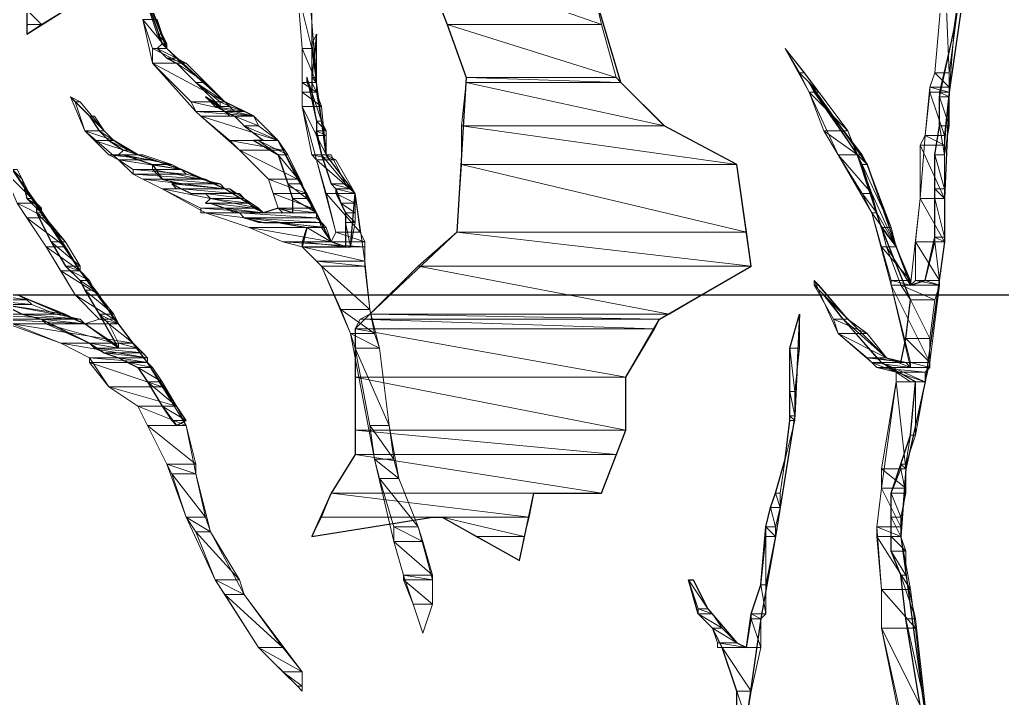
# Model space of a CAD drawing. Header units: inches. Extents: x 2 to 859, y 1 to 607.
# Drawn here: x 578.47 to 591.7, y 480.78 to 489.92 of the extents above; entities that cross this region are included whole.
import ezdxf

# ---------------------------------------------------------------- set-up
doc = ezdxf.new("R2010")
doc.units = ezdxf.units.IN
doc.header["$MEASUREMENT"] = 0
doc.layers.add('PDF_Geometry', color=7, linetype='Continuous', true_color=0x00b8b8)

msp = doc.modelspace()

# ---------------------------------------------------------------- linework, layer by layer
at = {"layer": 'PDF_Geometry', "color": 92, "lineweight": 25, "true_color": 0x00b800}
for points in [[(583.899, 490.702), (584.224, 489.857), (584.484, 489.142), (584.354, 487.06), (583.183, 485.955), (582.988, 485.76), (582.988, 484.069), (582.663, 483.548), (582.403, 482.963), (584.029, 483.223), (584.159, 483.223), (585.199, 482.638), (585.394, 483.548), (586.305, 483.548), (586.63, 484.394), (586.63, 485.109), (587.085, 485.89), (588.321, 486.605), (588.126, 487.971), (587.15, 488.491), (586.565, 489.076), (585.85, 491.483)], [(578.566, 490.247), (578.566, 489.727), (579.086, 490.052)]]:
    msp.add_lwpolyline(points, dxfattribs=at)
at = {"layer": 'PDF_Geometry', "color": 9, "lineweight": 20, "true_color": 0xbababa}
for points in [[(590.662, 480.557), (590.337, 482.963), (590.402, 483.874), (590.662, 485.044), (590.923, 486.93), (590.923, 487.516), (590.923, 488.231), (590.988, 488.946), (591.313, 491.223)], [(583.118, 486.67), (582.988, 487.581), (582.598, 488.101), (582.468, 489.076), (582.338, 490.767)], [(582.208, 490.312), (582.273, 489.532), (582.273, 488.946), (582.273, 488.751), (582.468, 488.036), (582.728, 487.06), (582.663, 486.93), (582.338, 487.581), (581.948, 488.296), (581.622, 488.621), (581.232, 488.816), (580.452, 489.532), (579.997, 490.702)], [(590.923, 490.702), (590.792, 489.207), (590.727, 489.011), (590.662, 488.361), (590.597, 487.516), (590.467, 486.345), (590.272, 486.865), (589.947, 487.581), (589.622, 488.426), (589.037, 489.207), (588.776, 489.532), (589.102, 488.946), (589.492, 488.101), (589.947, 487.32), (590.207, 486.345), (590.467, 485.239), (590.142, 485.369), (589.622, 485.89), (589.167, 486.41), (589.492, 485.695), (589.947, 485.304), (590.272, 485.174), (590.272, 485.044), (590.077, 483.613), (590.012, 483.093), (590.077, 482.248), (590.077, 481.727), (590.402, 480.102)], [(580.127, 489.922), (580.257, 489.337), (580.842, 488.686), (580.907, 488.621), (581.427, 488.166), (581.818, 487.776), (581.948, 487.386), (581.752, 487.32), (581.232, 487.646), (580.647, 487.906), (580.062, 488.101), (579.736, 488.296), (579.151, 488.881), (579.346, 488.426), (579.801, 488.036), (579.997, 487.841), (580.127, 487.776), (580.387, 487.646), (580.972, 487.32), (581.557, 487.125), (582.013, 486.93), (582.273, 486.865), (582.533, 486.605), (582.923, 485.695), (583.248, 484.004), (583.508, 482.898), (583.638, 482.443), (583.899, 481.662), (584.029, 482.053), (584.029, 482.378), (583.834, 483.093), (583.573, 483.744), (583.443, 484.459), (583.313, 485.5), (583.183, 486.02), (583.118, 486.67)], [(582.273, 481.142), (581.492, 482.183), (581.037, 483.028), (580.842, 483.809), (580.712, 484.459), (580.192, 485.304), (579.801, 485.825), (579.281, 486.54), (578.826, 487.255), (578.371, 487.906)], [(578.436, 487.451), (578.826, 486.865), (579.216, 486.215), (579.541, 485.89), (579.346, 485.825), (578.436, 486.215)], [(578.306, 485.825), (579.021, 485.565), (579.411, 485.369), (579.671, 484.979), (580.062, 484.719), (580.452, 483.939), (580.712, 483.223), (581.102, 482.378), (581.687, 481.467), (582.208, 480.947), (582.273, 480.882), (582.273, 481.142)]]:
    msp.add_lwpolyline(points, dxfattribs=at)
at = {"layer": 'PDF_Geometry', "lineweight": 25}
for points in [[(591.313, 491.223), (590.988, 488.946), (590.923, 487.516), (590.923, 486.93), (590.662, 485.044), (590.402, 483.874), (590.337, 482.963), (590.662, 480.557)], [(582.988, 487.581), (582.598, 488.101), (582.468, 489.076), (582.468, 489.727), (582.403, 489.142), (582.403, 488.946), (582.338, 489.142), (582.468, 488.556), (582.468, 488.361), (582.468, 488.426), (582.533, 488.101), (582.663, 487.711), (582.728, 487.646), (582.793, 487.451), (582.858, 487.321), (582.858, 487.19), (582.858, 486.865), (582.663, 486.93), (581.948, 488.296), (581.622, 488.621), (581.232, 488.816), (580.452, 489.532), (579.997, 490.702), (580.387, 489.597), (580.322, 489.532), (580.452, 489.402), (580.582, 489.337), (580.842, 489.076), (581.167, 488.751), (580.972, 488.881), (581.232, 488.686), (581.362, 488.621), (581.492, 488.491), (581.752, 488.296), (581.622, 488.296), (581.948, 488.101), (582.078, 487.711), (582.143, 487.516), (582.143, 487.321), (581.948, 487.386), (581.752, 487.321), (581.232, 487.646), (580.647, 487.906), (580.062, 488.101), (579.736, 488.296), (579.411, 488.621), (579.541, 488.426), (579.671, 488.296), (579.866, 488.166), (579.801, 488.101), (579.866, 488.101), (580.257, 487.971), (580.387, 487.776), (580.647, 487.711), (580.517, 487.711), (580.647, 487.646), (580.777, 487.581), (580.972, 487.581), (581.037, 487.516), (580.972, 487.451), (581.037, 487.451), (581.232, 487.386), (581.427, 487.321), (581.492, 487.255), (581.752, 487.19), (581.818, 487.19), (581.948, 487.19), (582.338, 487.125), (582.273, 486.865), (582.923, 486.865), (582.988, 487.581)], [(590.597, 480.687), (590.402, 481.857), (590.337, 482.443), (590.207, 482.768), (590.207, 483.223), (590.207, 483.548), (590.337, 483.939), (590.467, 484.329), (590.532, 485.044), (590.077, 485.304), (589.557, 485.89), (589.297, 486.215), (590.142, 485.369), (590.337, 485.304), (590.402, 485.63), (590.467, 486.15), (590.077, 487.125), (589.752, 488.101), (589.102, 489.076), (589.882, 487.971), (590.272, 486.865), (590.467, 486.345), (590.662, 486.41), (590.792, 486.995), (590.792, 487.646), (590.792, 488.101), (590.858, 488.491), (590.858, 488.881), (591.053, 489.792), (591.183, 490.702)], [(580.712, 484.524), (580.192, 485.304), (579.801, 485.825), (579.281, 486.54), (578.371, 487.906)], [(578.371, 487.906), (578.501, 487.776), (578.566, 487.516), (578.696, 487.386), (578.696, 487.32), (578.891, 486.93), (579.086, 486.605), (579.281, 486.41), (579.346, 486.28), (579.541, 485.955), (579.801, 485.499), (579.346, 485.825), (578.436, 486.215)], [(578.241, 486.085), (578.501, 485.955), (578.761, 485.89), (579.411, 485.565), (579.606, 485.434), (579.801, 485.369), (580.062, 485.239), (580.192, 485.044), (580.387, 484.719), (580.582, 484.459), (580.712, 484.524)], [(588.126, 480.492), (588.126, 480.882), (587.931, 481.467), (587.801, 481.727), (587.606, 481.923), (587.476, 482.378), (587.541, 482.378), (587.736, 481.988), (588.126, 481.532), (588.256, 481.467), (588.321, 481.923), (588.451, 482.313), (588.516, 483.093), (588.581, 483.353), (588.646, 483.548), (588.776, 484.004), (588.841, 484.524), (588.841, 484.914), (588.841, 485.5), (588.971, 485.955)], [(588.971, 485.955), (588.906, 484.589), (588.646, 482.963), (588.451, 481.858), (588.191, 480.037)]]:
    msp.add_lwpolyline(points, dxfattribs=at)
at = {"layer": 'PDF_Geometry', "lineweight": 0}
for points in [[(579.997, 490.702), (580.322, 489.727), (580.387, 489.727), (579.997, 490.702)], [(591.183, 490.702), (591.053, 489.792), (591.053, 489.792), (591.183, 490.702)], [(591.053, 489.792), (591.053, 489.792), (591.183, 490.702), (591.053, 489.792)], [(580.387, 489.597), (580.452, 489.597), (580.322, 489.727), (580.387, 489.597)], [(580.452, 489.597), (580.322, 489.727), (580.387, 489.727), (580.452, 489.597)], [(582.468, 489.727), (582.403, 489.597), (582.468, 489.597), (582.468, 489.727)], [(590.858, 488.946), (590.988, 488.946), (591.053, 489.792), (590.858, 488.946)], [(590.988, 488.946), (591.053, 489.792), (590.988, 488.946)], [(580.322, 489.532), (580.452, 489.532), (580.387, 489.597), (580.322, 489.532)], [(580.452, 489.532), (580.387, 489.597), (580.452, 489.597), (580.452, 489.532)], [(582.403, 489.142), (582.468, 489.142), (582.403, 489.597), (582.403, 489.142)], [(582.468, 489.142), (582.403, 489.597), (582.468, 489.597), (582.468, 489.142)], [(580.452, 489.532), (580.452, 489.532), (580.322, 489.532), (580.452, 489.532)], [(580.452, 489.532), (580.322, 489.532), (580.452, 489.532)], [(580.452, 489.402), (580.582, 489.402), (580.322, 489.532), (580.452, 489.402)], [(580.582, 489.402), (580.322, 489.532), (580.452, 489.532), (580.582, 489.402)], [(580.582, 489.337), (580.712, 489.337), (580.452, 489.402), (580.582, 489.337)], [(580.712, 489.337), (580.452, 489.402), (580.582, 489.402), (580.712, 489.337)], [(580.842, 489.076), (580.972, 489.076), (580.582, 489.337), (580.842, 489.076)], [(580.972, 489.076), (580.582, 489.337), (580.712, 489.337), (580.972, 489.076)], [(581.167, 488.816), (581.232, 488.816), (580.842, 489.076), (581.167, 488.816)], [(581.232, 488.816), (580.842, 489.076), (580.972, 489.076), (581.232, 488.816)], [(582.338, 489.142), (582.338, 489.076), (582.338, 489.076), (582.338, 489.142)], [(582.338, 489.076), (582.403, 489.076), (582.403, 489.076), (582.338, 489.076)], [(582.403, 489.076), (582.403, 489.076), (582.338, 489.076), (582.403, 489.076)], [(582.403, 488.946), (582.403, 488.946), (582.338, 489.076), (582.403, 488.946)], [(582.403, 488.946), (582.338, 489.076), (582.403, 489.076), (582.403, 488.946)], [(582.403, 489.076), (582.468, 489.076), (582.403, 489.142), (582.403, 489.076)], [(582.468, 489.076), (582.403, 489.142), (582.468, 489.142), (582.468, 489.076)], [(582.468, 489.076), (582.468, 489.076), (582.403, 489.076), (582.468, 489.076)], [(582.468, 489.076), (582.403, 489.076), (582.468, 489.076)], [(582.403, 488.946), (582.468, 488.946), (582.403, 489.076), (582.403, 488.946)], [(582.468, 488.946), (582.403, 489.076), (582.468, 489.076), (582.468, 488.946)], [(589.102, 489.076), (589.167, 488.946), (589.167, 488.946), (589.102, 489.076)], [(582.468, 488.556), (582.533, 488.556), (582.403, 488.946), (582.468, 488.556)], [(582.533, 488.556), (582.403, 488.946), (582.468, 488.946), (582.533, 488.556)], [(589.752, 488.101), (589.817, 488.101), (589.167, 488.946), (589.752, 488.101)], [(589.817, 488.101), (589.167, 488.946), (589.817, 488.101)], [(590.858, 488.881), (590.988, 488.881), (590.858, 488.946), (590.858, 488.881)], [(590.988, 488.881), (590.858, 488.946), (590.988, 488.946), (590.988, 488.881)], [(580.972, 488.881), (581.037, 488.816), (581.102, 488.816), (580.972, 488.881)], [(581.102, 488.751), (581.167, 488.751), (581.037, 488.816), (581.102, 488.751)], [(581.167, 488.751), (581.037, 488.816), (581.102, 488.816), (581.167, 488.751)], [(581.167, 488.751), (581.297, 488.751), (581.167, 488.816), (581.167, 488.751)], [(581.297, 488.751), (581.167, 488.816), (581.232, 488.816), (581.297, 488.751)], [(590.858, 488.491), (590.988, 488.491), (590.858, 488.881), (590.858, 488.491)], [(590.988, 488.491), (590.858, 488.881), (590.988, 488.881), (590.988, 488.491)], [(581.232, 488.686), (581.492, 488.686), (581.102, 488.751), (581.232, 488.686)], [(581.492, 488.686), (581.102, 488.751), (581.297, 488.751), (581.492, 488.686)], [(581.297, 488.621), (581.622, 488.621), (581.232, 488.686), (581.297, 488.621)], [(581.622, 488.621), (581.232, 488.686), (581.492, 488.686), (581.622, 488.621)], [(579.411, 488.621), (579.476, 488.621), (579.476, 488.621), (579.411, 488.621)], [(579.541, 488.426), (579.606, 488.426), (579.411, 488.621), (579.541, 488.426)], [(579.606, 488.426), (579.411, 488.621), (579.476, 488.621), (579.606, 488.426)], [(581.362, 488.621), (581.622, 488.621), (581.297, 488.621), (581.362, 488.621)], [(581.622, 488.621), (581.297, 488.621), (581.622, 488.621)], [(581.492, 488.491), (581.687, 488.491), (581.362, 488.621), (581.492, 488.491)], [(581.687, 488.491), (581.362, 488.621), (581.622, 488.621), (581.687, 488.491)], [(582.468, 488.426), (582.598, 488.426), (582.468, 488.556), (582.468, 488.426)], [(582.598, 488.426), (582.468, 488.556), (582.533, 488.556), (582.598, 488.426)], [(579.671, 488.296), (579.736, 488.296), (579.541, 488.426), (579.671, 488.296)], [(579.736, 488.296), (579.541, 488.426), (579.606, 488.426), (579.736, 488.296)], [(581.753, 488.296), (581.948, 488.296), (581.492, 488.491), (581.753, 488.296)], [(581.948, 488.296), (581.492, 488.491), (581.687, 488.491), (581.948, 488.296)], [(582.468, 488.426), (582.468, 488.426), (582.468, 488.426)], [(582.468, 488.361), (582.598, 488.361), (582.468, 488.426), (582.468, 488.361)], [(582.598, 488.361), (582.468, 488.426), (582.598, 488.426), (582.598, 488.361)], [(582.468, 488.426), (582.468, 488.361), (582.468, 488.361), (582.468, 488.426)], [(582.468, 488.361), (582.468, 488.361), (582.468, 488.426), (582.468, 488.361)], [(590.792, 488.101), (590.923, 488.101), (590.858, 488.491), (590.792, 488.101)], [(590.923, 488.101), (590.858, 488.491), (590.988, 488.491), (590.923, 488.101)], [(579.736, 488.296), (579.736, 488.296), (579.671, 488.296), (579.736, 488.296)], [(579.736, 488.296), (579.671, 488.296), (579.736, 488.296)], [(579.866, 488.166), (579.931, 488.166), (579.671, 488.296), (579.866, 488.166)], [(579.931, 488.166), (579.671, 488.296), (579.736, 488.296), (579.931, 488.166)], [(581.622, 488.296), (581.687, 488.296), (581.687, 488.296), (581.622, 488.296)], [(581.753, 488.296), (581.753, 488.296), (581.622, 488.296), (581.753, 488.296)], [(581.753, 488.296), (581.622, 488.296), (581.687, 488.296), (581.753, 488.296)], [(581.687, 488.296), (581.753, 488.296), (581.622, 488.296), (581.687, 488.296)], [(581.753, 488.296), (581.622, 488.296), (581.753, 488.296)], [(581.948, 488.101), (582.078, 488.101), (581.687, 488.296), (581.948, 488.101)], [(582.078, 488.101), (581.687, 488.296), (581.948, 488.296), (582.078, 488.101)], [(581.753, 488.296), (581.948, 488.296), (581.948, 488.296), (581.753, 488.296)], [(581.948, 488.296), (581.948, 488.296), (581.753, 488.296), (581.948, 488.296)], [(582.533, 488.101), (582.598, 488.101), (582.468, 488.361), (582.533, 488.101)], [(582.598, 488.101), (582.468, 488.361), (582.598, 488.361), (582.598, 488.101)], [(579.801, 488.101), (580.062, 488.101), (579.866, 488.166), (579.801, 488.101)], [(580.062, 488.101), (580.062, 488.101), (579.801, 488.101), (580.062, 488.101)], [(580.062, 488.101), (579.801, 488.101), (580.062, 488.101)], [(579.866, 488.101), (580.127, 488.101), (579.801, 488.101), (579.866, 488.101)], [(580.127, 488.101), (579.801, 488.101), (580.062, 488.101), (580.127, 488.101)], [(580.062, 488.101), (579.866, 488.166), (579.931, 488.166), (580.062, 488.101)], [(580.257, 487.971), (580.517, 487.971), (579.866, 488.101), (580.257, 487.971)], [(580.517, 487.971), (579.866, 488.101), (580.127, 488.101), (580.517, 487.971)], [(582.078, 487.711), (582.273, 487.711), (581.948, 488.101), (582.078, 487.711)], [(582.273, 487.711), (581.948, 488.101), (582.078, 488.101), (582.273, 487.711)], [(582.663, 488.101), (582.663, 488.101), (582.533, 488.101), (582.663, 488.101)], [(582.663, 488.101), (582.533, 488.101), (582.598, 488.101), (582.663, 488.101)], [(582.663, 487.711), (582.858, 487.711), (582.533, 488.101), (582.663, 487.711)], [(582.858, 487.711), (582.533, 488.101), (582.663, 488.101), (582.858, 487.711)], [(589.817, 487.971), (589.882, 487.971), (589.752, 488.101), (589.817, 487.971)], [(589.882, 487.971), (589.752, 488.101), (589.817, 488.101), (589.882, 487.971)], [(590.792, 487.646), (590.923, 487.646), (590.792, 488.101), (590.792, 487.646)], [(590.923, 487.646), (590.792, 488.101), (590.923, 488.101), (590.923, 487.646)], [(580.257, 487.906), (580.647, 487.906), (580.257, 487.971), (580.257, 487.906)], [(580.647, 487.906), (580.257, 487.971), (580.517, 487.971), (580.647, 487.906)], [(590.077, 487.125), (590.207, 487.125), (589.817, 487.971), (590.077, 487.125)], [(590.207, 487.125), (589.817, 487.971), (589.882, 487.971), (590.207, 487.125)], [(578.501, 487.776), (578.501, 487.776), (578.371, 487.906), (578.501, 487.776)], [(578.501, 487.776), (578.371, 487.906), (578.436, 487.906), (578.501, 487.776)], [(580.387, 487.776), (580.907, 487.776), (580.257, 487.906), (580.387, 487.776)], [(580.907, 487.776), (580.257, 487.906), (580.647, 487.906), (580.907, 487.776)], [(578.566, 487.516), (578.631, 487.516), (578.501, 487.776), (578.566, 487.516)], [(578.631, 487.516), (578.501, 487.776), (578.631, 487.516)], [(580.647, 487.711), (581.167, 487.711), (580.387, 487.776), (580.647, 487.711)], [(581.167, 487.711), (580.387, 487.776), (580.907, 487.776), (581.167, 487.711)], [(580.582, 487.646), (581.232, 487.646), (580.517, 487.711), (580.582, 487.646)], [(581.232, 487.646), (580.517, 487.711), (581.167, 487.711), (581.232, 487.646)], [(582.143, 487.516), (582.338, 487.516), (582.078, 487.711), (582.143, 487.516)], [(582.338, 487.516), (582.078, 487.711), (582.273, 487.711), (582.338, 487.516)], [(582.728, 487.646), (582.923, 487.646), (582.663, 487.711), (582.728, 487.646)], [(582.923, 487.646), (582.663, 487.711), (582.858, 487.711), (582.923, 487.646)], [(580.647, 487.646), (581.297, 487.646), (580.582, 487.646), (580.647, 487.646)], [(581.297, 487.646), (580.582, 487.646), (581.232, 487.646), (581.297, 487.646)], [(580.777, 487.581), (581.362, 487.581), (580.647, 487.646), (580.777, 487.581)], [(581.362, 487.581), (580.647, 487.646), (581.297, 487.646), (581.362, 487.581)], [(580.972, 487.581), (581.427, 487.581), (580.777, 487.581), (580.972, 487.581)], [(581.427, 487.581), (580.777, 487.581), (581.362, 487.581), (581.427, 487.581)], [(581.037, 487.516), (581.492, 487.516), (580.972, 487.581), (581.037, 487.516)], [(581.492, 487.516), (580.972, 487.581), (581.427, 487.581), (581.492, 487.516)], [(582.728, 487.581), (582.988, 487.581), (582.728, 487.646), (582.728, 487.581)], [(582.988, 487.581), (582.728, 487.646), (582.923, 487.646), (582.988, 487.581)], [(582.793, 487.451), (582.988, 487.451), (582.728, 487.581), (582.793, 487.451)], [(582.988, 487.451), (582.728, 487.581), (582.988, 487.581), (582.988, 487.451)], [(590.792, 487.516), (590.923, 487.516), (590.792, 487.646), (590.792, 487.516)], [(590.923, 487.516), (590.792, 487.646), (590.923, 487.646), (590.923, 487.516)], [(578.696, 487.386), (578.761, 487.386), (578.566, 487.516), (578.696, 487.386)], [(578.761, 487.386), (578.566, 487.516), (578.631, 487.516), (578.761, 487.386)], [(580.972, 487.451), (581.557, 487.451), (581.037, 487.516), (580.972, 487.451)], [(581.557, 487.451), (581.037, 487.516), (581.492, 487.516), (581.557, 487.451)], [(581.232, 487.386), (581.622, 487.386), (581.037, 487.451), (581.232, 487.386)], [(581.622, 487.386), (581.037, 487.451), (581.557, 487.451), (581.622, 487.386)], [(582.143, 487.32), (582.468, 487.32), (582.143, 487.516), (582.143, 487.32)], [(582.468, 487.32), (582.143, 487.516), (582.338, 487.516), (582.468, 487.32)], [(582.858, 487.32), (582.988, 487.32), (582.793, 487.451), (582.858, 487.32)], [(582.988, 487.32), (582.793, 487.451), (582.988, 487.451), (582.988, 487.32)], [(590.792, 486.995), (590.923, 486.995), (590.792, 487.516), (590.792, 486.995)], [(590.923, 486.995), (590.792, 487.516), (590.923, 487.516), (590.923, 486.995)], [(578.696, 487.32), (578.761, 487.32), (578.696, 487.385), (578.696, 487.32)], [(578.761, 487.32), (578.696, 487.385), (578.761, 487.385), (578.761, 487.32)], [(578.891, 486.93), (579.086, 486.93), (578.696, 487.32), (578.891, 486.93)], [(579.086, 486.93), (578.696, 487.32), (578.761, 487.32), (579.086, 486.93)], [(581.362, 487.32), (581.752, 487.32), (581.232, 487.385), (581.362, 487.32)], [(581.752, 487.32), (581.232, 487.385), (581.622, 487.385), (581.752, 487.32)], [(581.427, 487.32), (582.078, 487.32), (581.362, 487.32), (581.427, 487.32)], [(582.078, 487.32), (581.362, 487.32), (582.013, 487.32), (582.078, 487.32)], [(582.143, 487.32), (582.143, 487.32), (581.427, 487.32), (582.143, 487.32)], [(582.143, 487.32), (581.427, 487.32), (582.078, 487.32), (582.143, 487.32)], [(581.492, 487.255), (582.468, 487.255), (581.427, 487.32), (581.492, 487.255)], [(582.468, 487.255), (581.427, 487.32), (582.468, 487.32), (582.468, 487.255)], [(581.948, 487.386), (581.752, 487.32), (582.013, 487.32), (581.948, 487.386)], [(582.858, 487.19), (582.988, 487.19), (582.858, 487.32), (582.858, 487.19)], [(582.988, 487.19), (582.858, 487.32), (582.988, 487.32), (582.988, 487.19)], [(581.687, 487.19), (582.533, 487.19), (581.492, 487.255), (581.687, 487.19)], [(582.533, 487.19), (581.492, 487.255), (582.468, 487.255), (582.533, 487.19)], [(581.687, 487.19), (581.818, 487.19), (581.753, 487.19), (581.687, 487.19)], [(582.338, 487.125), (582.598, 487.125), (581.948, 487.19), (582.338, 487.125)], [(582.598, 487.125), (581.948, 487.19), (582.533, 487.19), (582.598, 487.125)], [(582.858, 486.865), (582.923, 486.865), (582.858, 487.19), (582.858, 486.865)], [(582.923, 486.865), (582.858, 487.19), (582.988, 487.19), (582.923, 486.865)], [(582.273, 486.93), (582.663, 486.93), (582.338, 487.125), (582.273, 486.93)], [(582.663, 486.93), (582.338, 487.125), (582.598, 487.125), (582.663, 486.93)], [(590.142, 486.865), (590.272, 486.865), (590.077, 487.125), (590.142, 486.865)], [(590.272, 486.865), (590.077, 487.125), (590.207, 487.125), (590.272, 486.865)], [(579.086, 486.605), (579.281, 486.605), (578.891, 486.93), (579.086, 486.605)], [(579.281, 486.605), (578.891, 486.93), (579.086, 486.93), (579.281, 486.605)], [(582.273, 486.865), (582.858, 486.865), (582.273, 486.93), (582.273, 486.865)], [(582.858, 486.865), (582.273, 486.93), (582.663, 486.93), (582.858, 486.865)], [(590.662, 486.41), (590.858, 486.41), (590.792, 486.93), (590.662, 486.41)], [(590.792, 486.93), (590.923, 486.93), (590.792, 486.995), (590.792, 486.93)], [(590.923, 486.93), (590.792, 486.995), (590.923, 486.995), (590.923, 486.93)], [(590.858, 486.41), (590.792, 486.93), (590.923, 486.93), (590.858, 486.41)], [(582.273, 486.865), (582.923, 486.865), (582.923, 486.865), (582.273, 486.865)], [(582.923, 486.865), (582.923, 486.865), (582.273, 486.865), (582.923, 486.865)], [(582.923, 486.865), (582.273, 486.865), (582.923, 486.865)], [(590.337, 486.345), (590.467, 486.345), (590.142, 486.865), (590.337, 486.345)], [(590.467, 486.345), (590.142, 486.865), (590.272, 486.865), (590.467, 486.345)], [(579.151, 486.54), (579.281, 486.54), (579.086, 486.605), (579.151, 486.54)], [(579.281, 486.54), (579.086, 486.605), (579.281, 486.605), (579.281, 486.54)], [(579.281, 486.41), (579.411, 486.41), (579.151, 486.54), (579.281, 486.41)], [(579.411, 486.41), (579.151, 486.54), (579.281, 486.54), (579.411, 486.41)], [(579.346, 486.28), (579.476, 486.28), (579.281, 486.41), (579.346, 486.28)], [(579.476, 486.28), (579.281, 486.41), (579.411, 486.41), (579.476, 486.28)], [(590.467, 486.345), (590.858, 486.345), (590.662, 486.41), (590.467, 486.345)], [(590.858, 486.345), (590.662, 486.41), (590.858, 486.41), (590.858, 486.345)], [(579.541, 485.955), (579.736, 485.955), (579.346, 486.28), (579.541, 485.955)], [(579.736, 485.955), (579.346, 486.28), (579.476, 486.28), (579.736, 485.955)], [(590.467, 486.15), (590.792, 486.15), (590.337, 486.345), (590.467, 486.15)], [(590.792, 486.15), (590.337, 486.345), (590.858, 486.345), (590.792, 486.15)], [(577.915, 486.15), (578.566, 486.15), (578.111, 486.215), (577.915, 486.15)], [(578.241, 486.085), (578.631, 486.085), (577.98, 486.15), (578.241, 486.085)], [(578.631, 486.085), (577.98, 486.15), (578.566, 486.15), (578.631, 486.085)], [(578.566, 486.15), (578.111, 486.215), (578.436, 486.215), (578.566, 486.15)], [(589.297, 486.215), (589.362, 486.15), (589.362, 486.15), (589.297, 486.215)], [(589.557, 485.89), (589.622, 485.89), (589.362, 486.15), (589.557, 485.89)], [(589.622, 485.89), (589.362, 486.15), (589.622, 485.89)], [(590.402, 485.63), (590.727, 485.63), (590.467, 486.15), (590.402, 485.63)], [(590.727, 485.63), (590.467, 486.15), (590.792, 486.15), (590.727, 485.63)], [(578.501, 485.955), (578.956, 485.955), (578.241, 486.085), (578.501, 485.955)], [(578.956, 485.955), (578.241, 486.085), (578.631, 486.085), (578.956, 485.955)], [(578.761, 485.89), (579.281, 485.89), (578.501, 485.955), (578.761, 485.89)], [(579.281, 485.89), (578.501, 485.955), (578.956, 485.955), (579.281, 485.89)], [(578.826, 485.825), (579.346, 485.825), (578.761, 485.89), (578.826, 485.825)], [(579.346, 485.825), (578.761, 485.89), (579.281, 485.89), (579.346, 485.825)], [(579.671, 485.825), (579.801, 485.825), (579.541, 485.955), (579.671, 485.825)], [(579.801, 485.825), (579.541, 485.955), (579.736, 485.955), (579.801, 485.825)], [(588.971, 485.955), (588.841, 485.5), (588.971, 485.5), (588.971, 485.955)], [(590.012, 485.369), (590.142, 485.369), (589.557, 485.89), (590.012, 485.369)], [(590.142, 485.369), (589.557, 485.89), (589.622, 485.89), (590.142, 485.369)], [(579.411, 485.565), (579.736, 485.565), (578.826, 485.825), (579.411, 485.565)], [(579.736, 485.565), (578.826, 485.825), (579.346, 485.825), (579.736, 485.565)], [(579.801, 485.565), (579.997, 485.565), (579.671, 485.825), (579.801, 485.565)], [(579.997, 485.565), (579.671, 485.825), (579.801, 485.825), (579.997, 485.565)], [(590.337, 485.304), (590.727, 485.304), (590.402, 485.63), (590.337, 485.304)], [(590.727, 485.304), (590.402, 485.63), (590.727, 485.63), (590.727, 485.304)], [(579.476, 485.5), (579.801, 485.5), (579.411, 485.565), (579.476, 485.5)], [(579.801, 485.5), (579.411, 485.565), (579.736, 485.565), (579.801, 485.5)], [(579.606, 485.434), (580.127, 485.434), (579.476, 485.499), (579.606, 485.434)], [(580.127, 485.434), (579.476, 485.499), (580.062, 485.499), (580.127, 485.434)], [(579.801, 485.5), (580.062, 485.5), (579.801, 485.565), (579.801, 485.5)], [(580.062, 485.5), (579.801, 485.565), (579.997, 485.565), (580.062, 485.5)], [(588.841, 484.914), (588.906, 484.914), (588.841, 485.5), (588.841, 484.914)], [(588.906, 484.914), (588.841, 485.5), (588.971, 485.5), (588.906, 484.914)], [(579.801, 485.369), (580.192, 485.369), (579.606, 485.434), (579.801, 485.369)], [(580.192, 485.369), (579.606, 485.434), (580.127, 485.434), (580.192, 485.369)], [(579.931, 485.304), (580.192, 485.304), (579.801, 485.369), (579.931, 485.304)], [(580.192, 485.304), (579.801, 485.369), (580.192, 485.369), (580.192, 485.304)], [(590.077, 485.304), (590.337, 485.304), (590.012, 485.369), (590.077, 485.304)], [(590.337, 485.304), (590.012, 485.369), (590.142, 485.369), (590.337, 485.304)], [(580.062, 485.239), (580.257, 485.239), (579.931, 485.304), (580.062, 485.239)], [(580.257, 485.239), (579.931, 485.304), (580.192, 485.304), (580.257, 485.239)], [(580.192, 485.044), (580.387, 485.044), (580.062, 485.239), (580.192, 485.044)], [(580.387, 485.044), (580.062, 485.239), (580.257, 485.239), (580.387, 485.044)], [(590.077, 485.304), (590.727, 485.304), (590.727, 485.304), (590.077, 485.304)], [(590.727, 485.304), (590.727, 485.304), (590.077, 485.304), (590.727, 485.304)], [(590.467, 485.044), (590.662, 485.044), (590.077, 485.304), (590.467, 485.044)], [(590.662, 485.044), (590.077, 485.304), (590.727, 485.304), (590.662, 485.044)], [(580.387, 484.719), (580.582, 484.719), (580.192, 485.044), (580.387, 484.719)], [(580.582, 484.719), (580.192, 485.044), (580.387, 485.044), (580.582, 484.719)], [(590.532, 485.044), (590.467, 485.044), (590.662, 485.044), (590.532, 485.044)], [(590.467, 485.044), (590.662, 485.044), (590.662, 485.044), (590.467, 485.044)], [(590.467, 484.329), (590.532, 484.329), (590.532, 485.044), (590.467, 484.329)], [(590.532, 484.329), (590.532, 485.044), (590.662, 485.044), (590.532, 484.329)], [(588.841, 484.589), (588.906, 484.589), (588.841, 484.914), (588.841, 484.589)], [(588.906, 484.589), (588.841, 484.914), (588.906, 484.914), (588.906, 484.589)], [(580.387, 484.719), (580.517, 484.524), (580.712, 484.524), (580.387, 484.719)], [(580.387, 484.719), (580.582, 484.719), (580.712, 484.524), (580.387, 484.719)], [(588.841, 484.524), (588.906, 484.524), (588.841, 484.589), (588.841, 484.524)], [(588.906, 484.524), (588.841, 484.589), (588.906, 484.589), (588.906, 484.524)], [(580.517, 484.524), (580.712, 484.524), (580.582, 484.459), (580.517, 484.524)], [(588.776, 484.004), (588.776, 484.004), (588.841, 484.524), (588.776, 484.004)], [(588.776, 484.004), (588.841, 484.524), (588.906, 484.524), (588.776, 484.004)], [(590.337, 483.939), (590.402, 483.939), (590.467, 484.329), (590.337, 483.939)], [(590.402, 483.939), (590.467, 484.329), (590.532, 484.329), (590.402, 483.939)], [(588.646, 483.548), (588.711, 483.548), (588.776, 484.004), (588.646, 483.548)], [(588.711, 483.548), (588.776, 484.004), (588.711, 483.548)], [(590.207, 483.548), (590.402, 483.548), (590.337, 483.874), (590.207, 483.548)], [(590.337, 483.874), (590.402, 483.874), (590.337, 483.939), (590.337, 483.874)], [(590.402, 483.874), (590.337, 483.939), (590.402, 483.939), (590.402, 483.874)], [(590.402, 483.548), (590.337, 483.874), (590.402, 483.874), (590.402, 483.548)], [(588.581, 483.353), (588.711, 483.353), (588.646, 483.548), (588.581, 483.353)], [(588.711, 483.353), (588.646, 483.548), (588.711, 483.548), (588.711, 483.353)], [(590.207, 483.223), (590.337, 483.223), (590.207, 483.548), (590.207, 483.223)], [(590.337, 483.223), (590.207, 483.548), (590.402, 483.548), (590.337, 483.223)], [(588.516, 483.093), (588.646, 483.093), (588.581, 483.353), (588.516, 483.093)], [(588.646, 483.093), (588.581, 483.353), (588.711, 483.353), (588.646, 483.093)], [(590.207, 482.963), (590.337, 482.963), (590.207, 483.223), (590.207, 482.963)], [(590.337, 482.963), (590.207, 483.223), (590.337, 483.223), (590.337, 482.963)], [(588.516, 482.963), (588.646, 482.963), (588.516, 483.093), (588.516, 482.963)], [(588.646, 482.963), (588.516, 483.093), (588.646, 483.093), (588.646, 482.963)], [(588.451, 482.313), (588.516, 482.313), (588.516, 482.963), (588.451, 482.313)], [(588.516, 482.313), (588.516, 482.963), (588.646, 482.963), (588.516, 482.313)], [(590.207, 482.768), (590.402, 482.768), (590.207, 482.963), (590.207, 482.768)], [(590.402, 482.768), (590.207, 482.963), (590.337, 482.963), (590.402, 482.768)], [(590.337, 482.443), (590.402, 482.443), (590.207, 482.768), (590.337, 482.443)], [(590.402, 482.443), (590.207, 482.768), (590.402, 482.768), (590.402, 482.443)], [(590.402, 481.857), (590.532, 481.857), (590.337, 482.443), (590.402, 481.857)], [(590.532, 481.857), (590.337, 482.443), (590.402, 482.443), (590.532, 481.857)], [(587.606, 481.988), (587.736, 481.988), (587.476, 482.378), (587.606, 481.988)], [(587.736, 481.988), (587.476, 482.378), (587.541, 482.378), (587.736, 481.988)], [(588.321, 481.923), (588.516, 481.923), (588.451, 482.313), (588.321, 481.923)], [(588.516, 481.923), (588.451, 482.313), (588.516, 482.313), (588.516, 481.923)], [(587.606, 481.923), (587.801, 481.923), (587.606, 481.988), (587.606, 481.923)], [(587.801, 481.923), (587.606, 481.988), (587.736, 481.988), (587.801, 481.923)], [(587.801, 481.727), (587.931, 481.727), (587.606, 481.923), (587.801, 481.727)], [(587.931, 481.727), (587.606, 481.923), (587.801, 481.923), (587.931, 481.727)], [(588.321, 481.857), (588.451, 481.857), (588.321, 481.923), (588.321, 481.857)], [(588.451, 481.857), (588.321, 481.923), (588.516, 481.923), (588.451, 481.857)], [(588.256, 481.467), (588.451, 481.467), (588.321, 481.857), (588.256, 481.467)], [(588.451, 481.467), (588.321, 481.857), (588.451, 481.857), (588.451, 481.467)], [(590.597, 480.687), (590.662, 480.687), (590.402, 481.857), (590.597, 480.687)], [(590.662, 480.687), (590.402, 481.857), (590.532, 481.857), (590.662, 480.687)], [(587.866, 481.532), (588.126, 481.532), (587.801, 481.727), (587.866, 481.532)], [(588.126, 481.532), (587.801, 481.727), (587.931, 481.727), (588.126, 481.532)], [(587.866, 481.467), (588.256, 481.467), (587.866, 481.532), (587.866, 481.467)], [(588.256, 481.467), (587.866, 481.532), (588.126, 481.532), (588.256, 481.467)], [(587.931, 481.467), (588.451, 481.467), (587.866, 481.467), (587.931, 481.467)], [(588.451, 481.467), (587.866, 481.467), (588.451, 481.467)], [(588.126, 480.882), (588.321, 480.882), (587.931, 481.467), (588.126, 480.882)], [(588.321, 480.882), (587.931, 481.467), (588.451, 481.467), (588.321, 480.882)], [(588.126, 480.492), (588.256, 480.492), (588.126, 480.882), (588.126, 480.492)], [(588.256, 480.492), (588.126, 480.882), (588.321, 480.882), (588.256, 480.492)]]:
    msp.add_lwpolyline(points, dxfattribs=at)
at = {"layer": 'PDF_Geometry', "color": 92, "lineweight": 0, "true_color": 0x00b800}
for points in [[(584.224, 489.857), (586.305, 489.857), (583.899, 490.702), (584.224, 489.857)], [(586.305, 489.857), (583.899, 490.702), (586.11, 490.702), (586.305, 489.857)], [(578.566, 489.857), (578.761, 489.857), (578.566, 490.052), (578.566, 489.857)], [(578.761, 489.857), (578.566, 490.052), (579.086, 490.052), (578.761, 489.857)], [(578.566, 489.857), (578.761, 489.857), (578.566, 489.727), (578.566, 489.857)], [(584.484, 489.142), (586.5, 489.142), (584.224, 489.857), (584.484, 489.142)], [(586.5, 489.142), (584.224, 489.857), (586.305, 489.857), (586.5, 489.142)], [(584.419, 488.491), (587.151, 488.491), (584.484, 489.076), (584.419, 488.491)], [(584.484, 489.076), (586.565, 489.076), (584.484, 489.142), (584.484, 489.076)], [(586.565, 489.076), (584.484, 489.142), (586.5, 489.142), (586.565, 489.076)], [(587.151, 488.491), (584.484, 489.076), (586.565, 489.076), (587.151, 488.491)], [(584.419, 487.971), (588.126, 487.971), (584.419, 488.491), (584.419, 487.971)], [(588.126, 487.971), (584.419, 488.491), (587.151, 488.491), (588.126, 487.971)], [(584.354, 487.06), (588.256, 487.06), (584.419, 487.971), (584.354, 487.06)], [(588.256, 487.06), (584.419, 487.971), (588.126, 487.971), (588.256, 487.06)], [(583.834, 486.605), (588.321, 486.605), (584.354, 487.06), (583.834, 486.605)], [(588.321, 486.605), (584.354, 487.06), (588.256, 487.06), (588.321, 486.605)], [(583.183, 485.955), (587.216, 485.955), (583.834, 486.605), (583.183, 485.955)], [(587.216, 485.955), (583.834, 486.605), (588.321, 486.605), (587.216, 485.955)], [(582.988, 485.76), (587.02, 485.76), (583.053, 485.89), (582.988, 485.76)], [(583.053, 485.89), (587.085, 485.89), (583.183, 485.955), (583.053, 485.89)], [(587.02, 485.76), (583.053, 485.89), (587.085, 485.89), (587.02, 485.76)], [(587.085, 485.89), (583.183, 485.955), (587.216, 485.955), (587.085, 485.89)], [(582.988, 485.109), (586.63, 485.109), (582.988, 485.76), (582.988, 485.109)], [(586.63, 485.109), (582.988, 485.76), (587.02, 485.76), (586.63, 485.109)], [(582.988, 484.394), (586.63, 484.394), (582.988, 485.109), (582.988, 484.394)], [(586.63, 484.394), (582.988, 485.109), (586.63, 485.109), (586.63, 484.394)], [(582.988, 484.069), (586.5, 484.069), (582.988, 484.394), (582.988, 484.069)], [(586.5, 484.069), (582.988, 484.394), (586.63, 484.394), (586.5, 484.069)], [(582.663, 483.548), (586.305, 483.548), (582.988, 484.069), (582.663, 483.548)], [(586.305, 483.548), (582.988, 484.069), (586.5, 484.069), (586.305, 483.548)], [(582.533, 483.223), (585.329, 483.223), (582.663, 483.548), (582.533, 483.223)], [(585.394, 483.548), (582.663, 483.548), (585.394, 483.548)], [(582.663, 483.548), (585.394, 483.548), (585.394, 483.548), (582.663, 483.548)], [(585.394, 483.548), (585.394, 483.548), (582.663, 483.548), (585.394, 483.548)], [(585.394, 483.548), (582.663, 483.548), (586.305, 483.548), (585.394, 483.548)], [(585.329, 483.223), (582.663, 483.548), (585.394, 483.548), (585.329, 483.223)], [(582.533, 483.223), (584.029, 483.223), (582.403, 482.963), (582.533, 483.223)], [(584.159, 483.223), (584.614, 482.963), (585.264, 482.963), (584.159, 483.223)], [(584.159, 483.223), (585.329, 483.223), (585.264, 482.963), (584.159, 483.223)], [(584.614, 482.963), (585.264, 482.963), (585.199, 482.638), (584.614, 482.963)]]:
    msp.add_lwpolyline(points, dxfattribs=at)
at = {"layer": 'PDF_Geometry', "color": 9, "lineweight": 0, "true_color": 0xbababa}
for points in [[(590.792, 489.207), (590.988, 489.207), (590.923, 490.702), (590.792, 489.207)], [(590.988, 489.207), (590.923, 490.702), (591.183, 490.702), (590.988, 489.207)], [(582.273, 489.532), (582.403, 489.532), (582.208, 490.312), (582.273, 489.532)], [(582.403, 489.532), (582.208, 490.312), (582.403, 490.312), (582.403, 489.532)], [(580.257, 489.532), (580.452, 489.532), (580.127, 489.922), (580.257, 489.532)], [(580.452, 489.532), (580.127, 489.922), (580.322, 489.922), (580.452, 489.532)], [(580.257, 489.337), (580.647, 489.337), (580.257, 489.532), (580.257, 489.337)], [(580.647, 489.337), (580.257, 489.532), (580.452, 489.532), (580.647, 489.337)], [(582.273, 489.076), (582.468, 489.076), (582.273, 489.532), (582.273, 489.076)], [(582.468, 489.076), (582.273, 489.532), (582.403, 489.532), (582.468, 489.076)], [(588.776, 489.532), (588.971, 489.207), (589.036, 489.207), (588.776, 489.532)], [(580.777, 488.816), (581.232, 488.816), (580.257, 489.337), (580.777, 488.816)], [(581.232, 488.816), (580.257, 489.337), (580.647, 489.337), (581.232, 488.816)], [(589.102, 488.946), (589.232, 488.946), (588.971, 489.207), (589.102, 488.946)], [(589.232, 488.946), (588.971, 489.207), (589.036, 489.207), (589.232, 488.946)], [(590.727, 489.011), (590.988, 489.011), (590.792, 489.207), (590.727, 489.011)], [(590.988, 489.011), (590.792, 489.207), (590.988, 489.207), (590.988, 489.011)], [(582.273, 488.946), (582.468, 488.946), (582.273, 489.076), (582.273, 488.946)], [(582.468, 488.946), (582.273, 489.076), (582.468, 489.076), (582.468, 488.946)], [(582.273, 488.751), (582.533, 488.751), (582.273, 488.946), (582.273, 488.751)], [(582.533, 488.751), (582.273, 488.946), (582.468, 488.946), (582.533, 488.751)], [(589.297, 488.426), (589.622, 488.426), (589.102, 488.946), (589.297, 488.426)], [(589.622, 488.426), (589.102, 488.946), (589.232, 488.946), (589.622, 488.426)], [(590.662, 488.361), (590.923, 488.361), (590.727, 488.946), (590.662, 488.361)], [(590.727, 488.946), (590.988, 488.946), (590.727, 489.011), (590.727, 488.946)], [(590.988, 488.946), (590.727, 489.011), (590.988, 489.011), (590.988, 488.946)], [(590.923, 488.361), (590.727, 488.946), (590.988, 488.946), (590.923, 488.361)], [(579.151, 488.881), (579.216, 488.816), (579.281, 488.816), (579.151, 488.881)], [(579.346, 488.426), (579.606, 488.426), (579.216, 488.816), (579.346, 488.426)], [(579.606, 488.426), (579.216, 488.816), (579.281, 488.816), (579.606, 488.426)], [(580.842, 488.686), (581.362, 488.686), (580.777, 488.816), (580.842, 488.686)], [(581.362, 488.686), (580.777, 488.816), (581.232, 488.816), (581.362, 488.686)], [(580.907, 488.621), (581.622, 488.621), (580.842, 488.686), (580.907, 488.621)], [(581.622, 488.621), (580.842, 488.686), (581.362, 488.686), (581.622, 488.621)], [(582.403, 488.101), (582.598, 488.101), (582.273, 488.751), (582.403, 488.101)], [(582.598, 488.101), (582.273, 488.751), (582.533, 488.751), (582.598, 488.101)], [(581.622, 488.621), (581.622, 488.621), (580.907, 488.621), (581.622, 488.621)], [(581.622, 488.621), (580.907, 488.621), (581.622, 488.621)], [(581.297, 488.296), (581.948, 488.296), (580.907, 488.621), (581.297, 488.296)], [(581.948, 488.296), (580.907, 488.621), (581.622, 488.621), (581.948, 488.296)], [(579.476, 488.296), (579.736, 488.296), (579.346, 488.426), (579.476, 488.296)], [(579.736, 488.296), (579.346, 488.426), (579.606, 488.426), (579.736, 488.296)], [(589.492, 488.101), (589.752, 488.101), (589.297, 488.426), (589.492, 488.101)], [(589.752, 488.101), (589.297, 488.426), (589.622, 488.426), (589.752, 488.101)], [(579.671, 488.101), (580.062, 488.101), (579.476, 488.296), (579.671, 488.101)], [(580.062, 488.101), (579.476, 488.296), (579.736, 488.296), (580.062, 488.101)], [(581.427, 488.166), (582.013, 488.166), (581.297, 488.296), (581.427, 488.166)], [(582.013, 488.166), (581.297, 488.296), (581.948, 488.296), (582.013, 488.166)], [(590.597, 488.231), (590.923, 488.231), (590.662, 488.361), (590.597, 488.231)], [(590.923, 488.231), (590.662, 488.361), (590.923, 488.361), (590.923, 488.231)], [(579.801, 488.036), (580.257, 488.036), (579.671, 488.101), (579.801, 488.036)], [(580.257, 488.036), (579.671, 488.101), (580.062, 488.101), (580.257, 488.036)], [(581.818, 487.776), (582.208, 487.776), (581.427, 488.166), (581.818, 487.776)], [(582.208, 487.776), (581.427, 488.166), (582.013, 488.166), (582.208, 487.776)], [(582.468, 488.036), (582.728, 488.036), (582.403, 488.101), (582.468, 488.036)], [(582.728, 488.036), (582.403, 488.101), (582.598, 488.101), (582.728, 488.036)], [(589.817, 487.581), (589.947, 487.581), (589.492, 488.101), (589.817, 487.581)], [(589.947, 487.581), (589.492, 488.101), (589.752, 488.101), (589.947, 487.581)], [(590.597, 487.516), (590.923, 487.516), (590.597, 488.231), (590.597, 487.516)], [(590.923, 487.516), (590.597, 488.231), (590.923, 488.231), (590.923, 487.516)], [(579.997, 487.906), (580.647, 487.906), (579.801, 488.036), (579.997, 487.906)], [(580.647, 487.906), (579.801, 488.036), (580.257, 488.036), (580.647, 487.906)], [(582.598, 487.581), (582.988, 487.581), (582.468, 488.036), (582.598, 487.581)], [(582.988, 487.581), (582.468, 488.036), (582.728, 488.036), (582.988, 487.581)], [(578.436, 487.451), (578.696, 487.451), (578.241, 487.906), (578.436, 487.451)], [(578.696, 487.451), (578.241, 487.906), (578.371, 487.906), (578.696, 487.451)], [(579.997, 487.841), (580.712, 487.841), (579.997, 487.906), (579.997, 487.841)], [(580.712, 487.841), (579.997, 487.906), (580.647, 487.906), (580.712, 487.841)], [(580.127, 487.776), (580.972, 487.776), (579.997, 487.841), (580.127, 487.776)], [(580.972, 487.776), (579.997, 487.841), (580.712, 487.841), (580.972, 487.776)], [(580.387, 487.646), (581.232, 487.646), (580.127, 487.776), (580.387, 487.646)], [(581.232, 487.646), (580.127, 487.776), (580.972, 487.776), (581.232, 487.646)], [(581.883, 487.581), (582.338, 487.581), (581.818, 487.776), (581.883, 487.581)], [(582.338, 487.581), (581.818, 487.776), (582.208, 487.776), (582.338, 487.581)], [(581.297, 487.646), (581.297, 487.646), (580.387, 487.646), (581.297, 487.646)], [(581.297, 487.646), (580.387, 487.646), (581.232, 487.646), (581.297, 487.646)], [(580.907, 487.386), (581.687, 487.386), (580.387, 487.646), (580.907, 487.386)], [(581.687, 487.386), (580.387, 487.646), (581.297, 487.646), (581.687, 487.386)], [(581.948, 487.386), (582.403, 487.386), (581.883, 487.581), (581.948, 487.386)], [(582.403, 487.386), (581.883, 487.581), (582.338, 487.581), (582.403, 487.386)], [(582.728, 487.06), (583.053, 487.06), (582.598, 487.581), (582.728, 487.06)], [(583.053, 487.06), (582.598, 487.581), (582.988, 487.581), (583.053, 487.06)], [(589.947, 487.32), (590.012, 487.32), (589.817, 487.581), (589.947, 487.32)], [(590.012, 487.32), (589.817, 487.581), (589.947, 487.581), (590.012, 487.32)], [(578.566, 487.255), (578.826, 487.255), (578.436, 487.451), (578.566, 487.255)], [(578.826, 487.255), (578.436, 487.451), (578.696, 487.451), (578.826, 487.255)], [(590.532, 486.93), (590.923, 486.93), (590.597, 487.516), (590.532, 486.93)], [(590.923, 487.516), (590.923, 487.516), (590.597, 487.516), (590.923, 487.516)], [(590.923, 487.516), (590.597, 487.516), (590.923, 487.516)], [(590.923, 486.93), (590.597, 487.516), (590.923, 487.516), (590.923, 486.93)], [(580.907, 487.32), (581.752, 487.32), (580.907, 487.385), (580.907, 487.32)], [(581.752, 487.32), (580.907, 487.385), (581.687, 487.385), (581.752, 487.32)], [(580.972, 487.32), (582.468, 487.32), (580.907, 487.32), (580.972, 487.32)], [(582.468, 487.32), (580.907, 487.32), (582.468, 487.32)], [(581.557, 487.125), (582.533, 487.125), (580.972, 487.321), (581.557, 487.125)], [(582.533, 487.125), (580.972, 487.321), (582.468, 487.321), (582.533, 487.125)], [(581.753, 487.32), (582.468, 487.32), (581.948, 487.385), (581.753, 487.32)], [(582.468, 487.32), (581.948, 487.385), (582.403, 487.385), (582.468, 487.32)], [(590.077, 486.865), (590.272, 486.865), (589.947, 487.32), (590.077, 486.865)], [(590.272, 486.865), (589.947, 487.32), (590.012, 487.32), (590.272, 486.865)], [(578.826, 486.865), (579.086, 486.865), (578.566, 487.255), (578.826, 486.865)], [(579.086, 486.865), (578.566, 487.255), (578.826, 487.255), (579.086, 486.865)], [(582.013, 486.93), (582.663, 486.93), (581.557, 487.125), (582.013, 486.93)], [(582.663, 486.93), (581.557, 487.125), (582.533, 487.125), (582.663, 486.93)], [(582.663, 486.93), (583.118, 486.93), (582.728, 487.06), (582.663, 486.93)], [(583.118, 486.93), (582.728, 487.06), (583.053, 487.06), (583.118, 486.93)], [(582.013, 486.93), (582.663, 486.93), (582.663, 486.93), (582.013, 486.93)], [(582.663, 486.93), (582.663, 486.93), (582.013, 486.93), (582.663, 486.93)], [(582.273, 486.865), (583.118, 486.865), (582.013, 486.93), (582.273, 486.865)], [(583.118, 486.865), (582.013, 486.93), (583.118, 486.93), (583.118, 486.865)], [(582.663, 486.93), (583.118, 486.93), (583.118, 486.93), (582.663, 486.93)], [(583.118, 486.93), (583.118, 486.93), (582.663, 486.93), (583.118, 486.93)], [(590.532, 486.41), (590.858, 486.41), (590.532, 486.93), (590.532, 486.41)], [(590.858, 486.41), (590.532, 486.93), (590.923, 486.93), (590.858, 486.41)], [(579.021, 486.54), (579.281, 486.54), (578.826, 486.865), (579.021, 486.54)], [(579.281, 486.54), (578.826, 486.865), (579.086, 486.865), (579.281, 486.54)], [(582.468, 486.67), (583.118, 486.67), (582.273, 486.865), (582.468, 486.67)], [(583.118, 486.67), (582.273, 486.865), (583.118, 486.865), (583.118, 486.67)], [(590.207, 486.41), (590.467, 486.41), (590.077, 486.865), (590.207, 486.41)], [(590.467, 486.41), (590.077, 486.865), (590.272, 486.865), (590.467, 486.41)], [(582.533, 486.605), (583.118, 486.605), (582.468, 486.67), (582.533, 486.605)], [(583.118, 486.605), (582.468, 486.67), (583.118, 486.67), (583.118, 486.605)], [(579.216, 486.215), (579.541, 486.215), (579.021, 486.54), (579.216, 486.215)], [(579.541, 486.215), (579.021, 486.54), (579.281, 486.54), (579.541, 486.215)], [(582.793, 486.02), (583.183, 486.02), (582.533, 486.605), (582.793, 486.02)], [(583.183, 486.02), (582.533, 486.605), (583.118, 486.605), (583.183, 486.02)], [(589.167, 486.41), (589.167, 486.345), (589.232, 486.345), (589.167, 486.41)], [(590.207, 486.345), (590.467, 486.345), (590.207, 486.41), (590.207, 486.345)], [(590.467, 486.345), (590.207, 486.41), (590.467, 486.41), (590.467, 486.345)], [(590.467, 486.345), (590.858, 486.345), (590.532, 486.41), (590.467, 486.345)], [(590.858, 486.345), (590.532, 486.41), (590.858, 486.41), (590.858, 486.345)], [(589.427, 485.89), (589.622, 485.89), (589.167, 486.345), (589.427, 485.89)], [(589.622, 485.89), (589.167, 486.345), (589.232, 486.345), (589.622, 485.89)], [(590.207, 486.345), (590.858, 486.345), (590.858, 486.345), (590.207, 486.345)], [(590.858, 486.345), (590.858, 486.345), (590.207, 486.345), (590.858, 486.345)], [(590.467, 485.304), (590.727, 485.304), (590.207, 486.345), (590.467, 485.304)], [(590.727, 485.304), (590.207, 486.345), (590.858, 486.345), (590.727, 485.304)], [(577.785, 485.955), (579.086, 485.955), (577.395, 486.215), (577.785, 485.955)], [(579.086, 485.955), (577.395, 486.215), (578.436, 486.215), (579.086, 485.955)], [(579.541, 485.89), (579.736, 485.89), (579.216, 486.215), (579.541, 485.89)], [(579.736, 485.89), (579.216, 486.215), (579.541, 486.215), (579.736, 485.89)], [(582.923, 485.695), (583.248, 485.695), (582.793, 486.02), (582.923, 485.695)], [(583.248, 485.695), (582.793, 486.02), (583.183, 486.02), (583.248, 485.695)], [(578.11, 485.89), (579.216, 485.89), (577.785, 485.955), (578.11, 485.89)], [(579.216, 485.89), (577.785, 485.955), (579.086, 485.955), (579.216, 485.89)], [(578.306, 485.825), (579.346, 485.825), (578.11, 485.89), (578.306, 485.825)], [(579.346, 485.825), (578.11, 485.89), (579.216, 485.89), (579.346, 485.825)], [(579.346, 485.825), (579.801, 485.825), (579.541, 485.89), (579.346, 485.825)], [(579.801, 485.825), (579.541, 485.89), (579.736, 485.89), (579.801, 485.825)], [(589.492, 485.695), (589.882, 485.695), (589.427, 485.89), (589.492, 485.695)], [(589.882, 485.695), (589.427, 485.89), (589.622, 485.89), (589.882, 485.695)], [(579.801, 485.825), (578.306, 485.825), (579.801, 485.825)], [(578.306, 485.825), (579.801, 485.825), (579.801, 485.825), (578.306, 485.825)], [(579.801, 485.825), (579.801, 485.825), (578.306, 485.825), (579.801, 485.825)], [(579.801, 485.825), (578.306, 485.825), (578.371, 485.825), (579.801, 485.825)], [(579.021, 485.565), (579.997, 485.565), (578.371, 485.825), (579.021, 485.565)], [(579.997, 485.565), (578.371, 485.825), (579.801, 485.825), (579.997, 485.565)], [(582.988, 485.5), (583.313, 485.5), (582.923, 485.695), (582.988, 485.5)], [(583.313, 485.5), (582.923, 485.695), (583.248, 485.695), (583.313, 485.5)], [(589.882, 485.369), (590.142, 485.369), (589.492, 485.695), (589.882, 485.369)], [(590.142, 485.369), (589.492, 485.695), (589.882, 485.695), (590.142, 485.369)], [(579.411, 485.369), (580.192, 485.369), (579.021, 485.565), (579.411, 485.369)], [(580.192, 485.369), (579.021, 485.565), (579.997, 485.565), (580.192, 485.369)], [(583.183, 484.459), (583.443, 484.459), (582.988, 485.5), (583.183, 484.459)], [(583.443, 484.459), (582.988, 485.5), (583.313, 485.5), (583.443, 484.459)], [(579.411, 485.304), (580.192, 485.304), (579.411, 485.369), (579.411, 485.304)], [(580.192, 485.304), (579.411, 485.369), (580.192, 485.369), (580.192, 485.304)], [(589.947, 485.304), (590.402, 485.304), (589.882, 485.369), (589.947, 485.304)], [(590.402, 485.304), (589.882, 485.369), (590.142, 485.369), (590.402, 485.304)], [(579.671, 484.979), (580.387, 484.979), (579.411, 485.304), (579.671, 484.979)], [(580.387, 484.979), (579.411, 485.304), (580.192, 485.304), (580.387, 484.979)], [(590.012, 485.239), (590.467, 485.239), (589.947, 485.304), (590.012, 485.239)], [(590.467, 485.239), (589.947, 485.304), (590.402, 485.304), (590.467, 485.239)], [(590.272, 485.174), (590.662, 485.174), (590.012, 485.239), (590.272, 485.174)], [(590.662, 485.174), (590.012, 485.239), (590.727, 485.239), (590.662, 485.174)], [(590.467, 485.239), (590.727, 485.239), (590.467, 485.304), (590.467, 485.239)], [(590.727, 485.239), (590.467, 485.304), (590.727, 485.304), (590.727, 485.239)], [(590.272, 485.044), (590.662, 485.044), (590.272, 485.174), (590.272, 485.044)], [(590.662, 485.044), (590.272, 485.174), (590.662, 485.174), (590.662, 485.044)], [(580.062, 484.719), (580.582, 484.719), (579.671, 484.979), (580.062, 484.719)], [(580.582, 484.719), (579.671, 484.979), (580.387, 484.979), (580.582, 484.719)], [(590.077, 483.874), (590.402, 483.874), (590.272, 485.044), (590.077, 483.874)], [(590.662, 485.044), (590.662, 485.044), (590.272, 485.044), (590.662, 485.044)], [(590.662, 485.044), (590.272, 485.044), (590.662, 485.044)], [(590.402, 483.874), (590.272, 485.044), (590.662, 485.044), (590.402, 483.874)], [(580.192, 484.459), (580.712, 484.459), (580.062, 484.719), (580.192, 484.459)], [(580.712, 484.459), (580.062, 484.719), (580.582, 484.719), (580.712, 484.459)], [(580.452, 483.939), (580.842, 483.939), (580.192, 484.459), (580.452, 483.939)], [(580.842, 483.939), (580.192, 484.459), (580.712, 484.459), (580.842, 483.939)], [(583.248, 484.004), (583.508, 484.004), (583.183, 484.459), (583.248, 484.004)], [(583.508, 484.004), (583.183, 484.459), (583.443, 484.459), (583.508, 484.004)], [(583.313, 483.744), (583.573, 483.744), (583.248, 484.004), (583.313, 483.744)], [(583.573, 483.744), (583.248, 484.004), (583.508, 484.004), (583.573, 483.744)], [(580.517, 483.809), (580.842, 483.809), (580.452, 483.939), (580.517, 483.809)], [(580.842, 483.809), (580.452, 483.939), (580.842, 483.939), (580.842, 483.809)], [(590.077, 483.613), (590.402, 483.613), (590.077, 483.874), (590.077, 483.613)], [(590.402, 483.613), (590.077, 483.874), (590.402, 483.874), (590.402, 483.613)], [(580.712, 483.223), (580.972, 483.223), (580.517, 483.809), (580.712, 483.223)], [(580.972, 483.223), (580.517, 483.809), (580.842, 483.809), (580.972, 483.223)], [(583.508, 483.093), (583.834, 483.093), (583.313, 483.744), (583.508, 483.093)], [(583.834, 483.093), (583.313, 483.744), (583.574, 483.744), (583.834, 483.093)], [(590.012, 483.093), (590.337, 483.093), (590.077, 483.613), (590.012, 483.093)], [(590.337, 483.093), (590.077, 483.613), (590.402, 483.613), (590.337, 483.093)], [(580.842, 483.028), (581.037, 483.028), (580.712, 483.223), (580.842, 483.028)], [(581.037, 483.028), (580.712, 483.223), (580.972, 483.223), (581.037, 483.028)], [(583.508, 482.898), (583.899, 482.898), (583.508, 483.093), (583.508, 482.898)], [(583.899, 482.898), (583.508, 483.093), (583.834, 483.093), (583.899, 482.898)], [(590.012, 482.963), (590.337, 482.963), (590.012, 483.093), (590.012, 482.963)], [(590.337, 482.963), (590.012, 483.093), (590.337, 483.093), (590.337, 482.963)], [(581.102, 482.378), (581.427, 482.378), (580.842, 483.028), (581.102, 482.378)], [(581.427, 482.378), (580.842, 483.028), (581.037, 483.028), (581.427, 482.378)], [(590.077, 482.248), (590.467, 482.248), (590.012, 482.963), (590.077, 482.248)], [(590.467, 482.248), (590.012, 482.963), (590.337, 482.963), (590.467, 482.248)], [(583.639, 482.443), (584.029, 482.443), (583.508, 482.898), (583.639, 482.443)], [(584.029, 482.443), (583.508, 482.898), (583.899, 482.898), (584.029, 482.443)], [(583.639, 482.378), (584.029, 482.378), (583.639, 482.443), (583.639, 482.378)], [(584.029, 482.378), (583.639, 482.443), (584.029, 482.443), (584.029, 482.378)], [(581.232, 482.183), (581.492, 482.183), (581.102, 482.378), (581.232, 482.183)], [(581.492, 482.183), (581.102, 482.378), (581.427, 482.378), (581.492, 482.183)], [(583.639, 482.378), (583.769, 482.053), (584.029, 482.053), (583.639, 482.378)], [(583.639, 482.378), (584.029, 482.378), (584.029, 482.053), (583.639, 482.378)], [(581.687, 481.467), (582.013, 481.467), (581.232, 482.183), (581.687, 481.467)], [(582.013, 481.467), (581.232, 482.183), (581.492, 482.183), (582.013, 481.467)], [(590.077, 481.727), (590.532, 481.727), (590.077, 482.248), (590.077, 481.727)], [(590.532, 481.727), (590.077, 482.248), (590.467, 482.248), (590.532, 481.727)], [(583.769, 482.053), (584.029, 482.053), (583.899, 481.662), (583.769, 482.053)], [(590.337, 480.557), (590.662, 480.557), (590.077, 481.727), (590.337, 480.557)], [(590.662, 480.557), (590.077, 481.727), (590.532, 481.727), (590.662, 480.557)], [(582.013, 481.142), (582.273, 481.142), (581.687, 481.467), (582.013, 481.142)], [(582.273, 481.142), (581.687, 481.467), (582.013, 481.467), (582.273, 481.142)], [(582.013, 481.142), (582.208, 480.947), (582.273, 480.947), (582.013, 481.142)], [(582.013, 481.142), (582.273, 481.142), (582.273, 480.947), (582.013, 481.142)], [(582.208, 480.947), (582.273, 480.947), (582.273, 480.882), (582.208, 480.947)]]:
    msp.add_lwpolyline(points, dxfattribs=at)
at = {"layer": 'PDF_Geometry', "color": 7, "lineweight": 25}
msp.add_lwpolyline([(522.31, 486.215), (692.313, 486.215)], dxfattribs=at)

doc.saveas('drawing.dxf')
